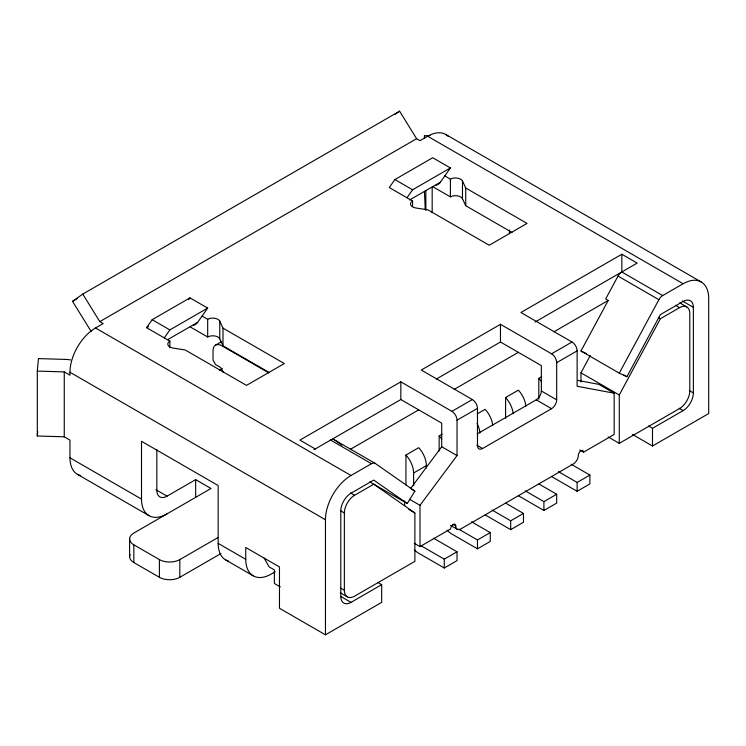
<?xml version="1.0" encoding="UTF-8"?>
<svg xmlns="http://www.w3.org/2000/svg" width="746" height="746" viewBox="0 0 746 746"><rect width="100%" height="100%" fill="white"/><g stroke="black" fill="none" stroke-linecap="round" stroke-linejoin="round"><path stroke-width="1.12" d="M80.493 475.594A36.134 20.86 -60 0 1 69.965 457.811L69.965 440.103L64.259 436.811L37.3 436L37.3 371.088L38.438 358.593L65.396 359.413A21.681 12.514 0 0 1 70.6 359.936M37.3 436L37.71 431.449M632.496 434.461L652.489 446.005L708.7 413.554L708.7 298.493A36.134 20.86 -60 0 0 683.149 283.75L662.681 295.565L621.8 271.964A7.227 4.168 -60 0 0 618.014 276.095L605.668 298.978L608.223 300.452L580.957 351.012L619.273 373.14L626.901 376.702L660.415 314.579L683.149 301.449A14.454 8.346 -60 0 1 693.37 307.352L693.37 392.9A14.454 8.346 -60 0 1 683.149 410.608L652.489 428.307L648.488 425.994M580.957 381.989L580.957 372.841L590.273 355.553M619.273 373.14L658.886 299.696A7.227 4.168 -60 0 1 662.681 295.565M619.273 443.348L619.273 394.97L660.415 318.71L679.578 307.641A14.454 8.346 -60 0 1 689.789 313.544L689.789 390.839A14.454 8.346 -60 0 1 679.578 408.538L619.273 443.348L608.186 436.951M369.718 481.879L407.26 503.513L414.879 491.138L375.266 463.443L334.394 439.842A7.227 4.168 -60 0 0 330.599 440.084L371.48 463.686A7.227 4.168 -60 0 1 375.266 463.443M202.073 316.062L207.677 319.297A7.227 4.168 0 0 1 219.762 321.162L223.007 328.147L284.329 363.544L246.516 385.374L185.195 349.977L173.1 348.102A7.227 4.168 0 0 1 169.864 341.127L146.561 327.671L152.165 319.698L189.978 297.868L207.677 308.089L197.643 322.356A21.681 12.514 60 0 1 193.382 325.359M188.729 299.64L189.978 297.868M164.26 337.891L169.864 329.918L207.677 308.089M436.102 185.232A21.681 12.514 60 0 0 440.364 182.22L450.397 167.953L432.699 157.732L394.886 179.562L389.272 187.535L412.585 200.991A7.227 4.168 0 0 0 415.82 207.975L427.915 209.84L489.227 245.248L527.04 223.418L465.728 188.011L462.483 181.036A7.227 4.168 0 0 0 450.397 179.161L444.793 175.925M406.98 197.755L412.585 189.782L450.397 167.953M410.841 488.164L441.707 446.742L441.707 423.141L400.826 399.539L314.038 449.651M414.244 543.284L419.989 546.604L419.989 505.303L457.037 455.592L457.037 420.194A7.227 4.168 60 0 0 451.927 411.344L400.826 381.84L299.911 440.103L315.241 448.952M91.32 331.476A21.681 12.514 60 0 1 89.548 328.855L72.521 301.328L82.778 294.092L399.595 111.182L416.613 138.709L419.989 140.668L427.654 136.238A36.134 20.86 -60 0 1 448.327 136.462M394.923 114.474L399.595 111.182M72.521 301.328L77.565 298.409M82.778 294.092L99.805 321.619L416.613 138.709M37.3 371.088L64.259 371.909L69.965 375.201L69.965 372.254A36.134 20.86 -60 0 1 95.516 327.998L103.181 323.577L99.805 321.619M146.561 327.671L148.547 326.524M167.794 339.589L197.643 322.356M409.517 200.031L440.364 182.22M215.585 345.09L221.618 341.612M219.352 370.212L222.373 368.468M155.97 489.758L167.057 496.155L195.666 479.641L210.997 488.49L133.842 533.036A14.454 8.346 0 0 0 133.842 544.841L133.842 562.54L159.392 577.292A14.454 8.346 0 0 0 179.823 577.292L220.909 553.569M500.473 324.314L421.266 370.035L472.367 399.539A7.227 4.168 60 0 1 477.477 408.388L477.477 445.567A7.227 4.168 -60 0 0 482.587 448.514L551.574 408.687A7.227 4.168 -60 0 0 556.684 399.837L556.684 362.659A7.227 4.168 60 0 0 551.574 353.809L500.473 324.314L500.473 342.013L436.307 379.061M535.041 322.058L637.159 263.096L621.828 254.246L520.913 312.509L572.014 342.013A7.227 4.168 60 0 1 577.124 350.862L577.124 386.26L614.163 393.198L614.163 434.498L583.512 452.197L579.679 449.987M350.294 449.362L418.711 409.862M454.193 389.384L518.358 352.336M553.886 331.821L608.223 300.452M133.842 544.841L159.392 559.584A14.454 8.346 0 0 0 179.823 559.584L217.907 537.605M451.927 411.344L472.367 399.539M551.574 353.809L572.014 342.013M275.265 571.753L271.292 574.047A36.134 20.86 -60 0 1 245.742 559.295L245.742 547.489L279.47 566.96L279.47 608.27L325.461 634.818L325.461 519.757A36.134 20.86 -60 0 1 351.012 475.51L371.48 463.686M457.037 420.194L477.477 408.388M556.684 362.659L577.124 350.862M405.936 485.068L405.936 455.051L418.711 447.684A18.063 10.435 60 0 1 426.376 465.625L426.376 467.938M439.152 450.882L439.152 435.878L442.098 434.181M477.281 413.862L485.142 409.33A18.063 10.435 60 0 1 492.724 425.518M505.583 418.31L505.583 397.525L518.358 390.149A18.063 10.435 60 0 1 525.939 406.337M538.798 399.129L538.798 378.353L541.745 376.646M344.363 590.273L344.363 512.978A14.454 8.346 -60 0 1 354.583 495.269L373.746 484.21L414.879 512.978L414.879 561.356L354.583 596.166A14.454 8.346 -60 0 1 344.363 590.273L340.335 587.941M477.254 433.892L536.243 399.837A7.227 4.168 -60 0 0 541.354 390.988L541.354 365.615L500.473 342.013M413.601 485.739L413.601 473.001L426.376 465.625M419.989 546.604L450.649 528.905A3.609 2.089 -60 0 1 453.204 524.485A3.609 2.089 -60 0 1 455.759 525.958A7.227 4.168 -60 0 0 460.869 528.905L573.292 464.003A7.227 4.168 -60 0 0 578.402 455.153A3.609 2.089 -60 0 1 580.957 450.724A3.609 2.089 -60 0 1 583.512 452.197M341.015 596.595L351.012 602.367L381.672 584.668L381.672 602.367L325.461 634.818M420.679 545.531L444.262 559.146L457.037 551.77L457.037 560.619L444.262 567.995L418.711 553.243A18.063 10.435 60 0 1 414.496 549.979M458.809 529.194L477.477 539.973L490.253 532.597L490.253 541.447L477.477 548.823L451.927 534.071A18.063 10.435 60 0 1 447.04 530.117M492.024 510.012L510.693 520.792L523.468 513.416L523.468 522.265L510.693 529.641L485.142 514.889M525.24 490.84L543.909 501.62L556.684 494.244L556.684 503.093L543.909 510.469L518.358 495.717M558.446 471.659L577.124 482.438L589.899 475.062L589.899 483.921L577.124 491.288L551.574 476.545M424.437 138.057L424.437 135.735L430.134 135.567M577.507 380.357L598.842 384.349L614.163 393.198M580.957 351.012L586.673 353.679M445.726 134.448L701.221 281.96M427.654 136.238L683.149 283.75M682.273 300.946L693.37 307.352M679.737 302.848L686.796 306.923M675.54 305.31L679.578 307.641M618.014 276.095L658.886 299.696M432.913 186.77L450.397 196.86A7.227 4.168 0 0 1 462.483 198.734L465.728 205.719L511.961 232.407M658.392 317.544L660.415 318.71M394.886 179.562L412.585 189.782M689.369 390.596L693.37 392.9M623.88 374.949L626.901 376.702M679.149 408.295L683.149 410.608M580.957 372.841L619.273 394.97M541.354 390.988L556.684 399.837M536.243 399.837L551.574 408.687M571.222 464.282L589.899 475.062M476.843 445.194L482.587 448.514M538.994 484.033L556.684 494.244M441.707 446.742L457.037 455.592M505.779 503.205L523.468 513.416M190.193 326.907L207.677 336.996A7.227 4.168 0 0 1 219.762 338.87L223.007 345.846L269.25 372.543M268.83 372.897L221.73 345.696A12.281 7.096 60 0 0 213.039 350.713L213.039 360.159L215.594 364.58L220.704 367.536L223.399 372.496M152.165 319.698L169.864 329.918M471.584 521.818L490.253 532.597M411.857 489.395L414.879 491.138M409.451 499.223L419.989 505.303M452.887 524.298L455.759 525.958M450.547 525.389L457.261 529.268M95.516 327.998L351.012 475.51M408.827 509.481L414.879 512.978M433.454 538.155L457.037 551.77M350.555 492.947L354.583 495.269M340.335 510.646L344.363 512.978M69.965 372.254L325.461 519.757M377.672 582.356L381.672 584.668M340.297 592.809L347.356 596.884M69.965 457.811L141.507 499.111A36.134 20.86 -60 0 0 167.057 513.863M141.507 499.111L141.507 441.287L218.149 485.534L218.149 543.358L245.742 559.295M280.319 586.925L274.36 583.484L274.36 569.916L269.25 566.96L264.14 558.111M77.444 474.344L148.986 515.654M225.637 559.901L253.23 575.837M334.394 439.842L341.985 445.157M407.26 503.513L373.746 480.079L351.012 493.209A14.454 8.346 -60 0 0 340.791 510.907L340.791 596.464A14.454 8.346 -60 0 0 351.012 602.367M424.437 135.735L424.642 137.963M425.248 209.533L424.437 191.368M652.489 428.307L652.489 446.005M621.828 254.246L621.828 271.945M577.124 482.438L577.124 491.288M543.909 501.62L543.909 510.469M510.693 520.792L510.693 529.641M509.415 230.029L509.415 233.498M477.477 539.973L477.477 548.823M465.728 188.011L465.728 205.719M462.483 181.036L462.483 198.734M450.397 179.161L450.397 196.86M444.262 559.146L444.262 567.995M432.176 187.311L432.176 212.815M425.854 190.706L425.854 210.409M412.585 200.991L412.585 206.53M404.658 501.042L404.658 505.629M400.826 381.84L400.826 399.539M223.007 328.147L223.007 345.846M219.762 321.162L219.762 338.87M207.677 319.297L207.677 336.996M195.666 479.641L195.666 497.34M179.823 559.584L179.823 577.292M169.864 341.127L169.864 347.767M159.392 559.584L159.392 577.292M156.837 449.782L156.837 490.262A14.454 8.346 -60 0 0 167.057 496.155M129.608 538.938L129.608 556.637M64.259 371.909L64.259 436.811M133.842 562.54A14.454 8.346 0 0 1 130.102 554.474M538.798 378.353A18.063 10.435 60 0 1 541.354 381.542M505.583 397.525A18.063 10.435 60 0 1 513.164 413.713M405.936 455.051A18.063 10.435 60 0 1 413.601 473.001M228.686 561.151A36.134 20.86 -60 0 1 218.149 543.358M477.067 423.486A18.063 10.435 60 0 1 479.948 432.894M439.152 435.878A18.063 10.435 60 0 1 441.707 439.068"/></g></svg>
